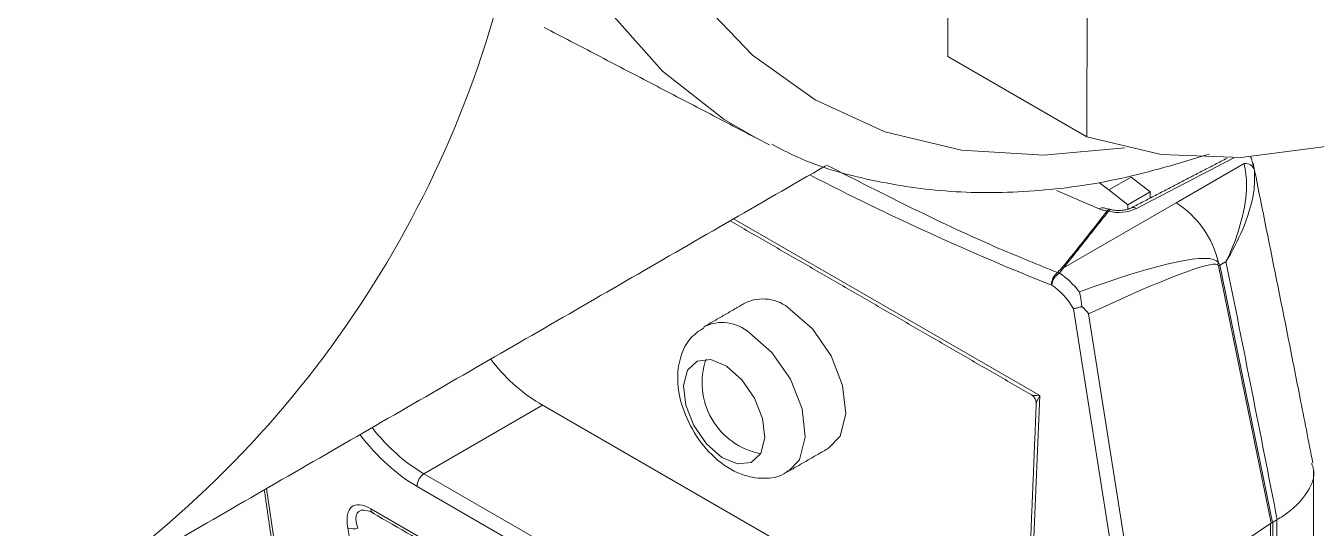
# Model space of a CAD drawing. Extents: x 12.1 to 108.7, y 1 to 80.4.
# Drawn here: x 20.969 to 22.202, y 6.266 to 6.746 of the extents above; entities that cross this region are included whole.
import ezdxf

# ---------------------------------------------------------------- set-up
doc = ezdxf.new("R2010")
doc.units = 0
doc.header["$MEASUREMENT"] = 0
doc.linetypes.add('SLD-Solid', pattern=[0])
doc.layers.get('0').update_dxf_attribs({"linetype": 'CONTINUOUS'})

msp = doc.modelspace()

# ---------------------------------------------------------------- linework, layer by layer
at = {"color": 7, "linetype": 'SLD-Solid', "lineweight": 15}
for p, q in [((21.851, 13.5378), (21.85, 6.717)), ((21.984, 13.4611), (21.9829, 6.6403)), ((21.85, 6.717), (21.9829, 6.6403)), ((21.667, 6.639), (21.6796, 6.6327)), ((22.1231, 6.6201), (22.0301, 6.5718)), ((22.0682, 6.5773), (22.1331, 6.6148)), ((22.14, 6.6195), (22.1393, 6.6209)), ((22.1403, 6.6183), (22.14, 6.6195)), ((22.0038, 6.5896), (22.025, 6.6018)), ((22.0432, 6.5877), (22.025, 6.6018)), ((21.9944, 6.5714), (21.9537, 6.589)), ((22.0038, 6.5896), (21.9948, 6.5963)), ((22.022, 6.5754), (22.0038, 6.5896)), ((22.022, 6.5754), (22.0432, 6.5877)), ((22.0432, 6.5817), (22.0432, 6.5877)), ((21.9606, 6.5152), (22.0682, 6.5773)), ((22.022, 6.5711), (22.022, 6.5754)), ((21.6452, 6.5619), (21.9378, 6.393)), ((22.0047, 6.571), (22.0048, 6.571)), ((22.159, 6.2711), (22.1086, 6.517)), ((22.1158, 6.5211), (22.1098, 6.5177)), ((22.1098, 6.5177), (22.1601, 6.2718)), ((22.0129, 6.2031), (21.9699, 6.476)), ((21.9844, 6.4712), (22.0295, 6.1851)), ((21.9378, 6.393), (21.9319, 6.2498)), ((21.3492, 6.3184), (21.4627, 6.3839)), ((21.4595, 6.3857), (21.9306, 6.1138)), ((21.3492, 6.3184), (21.8512, 6.0286)), ((21.2067, 6.2502), (21.1989, 6.3043)), ((21.8448, 6.0163), (21.3428, 6.3061)), ((21.2984, 6.2849), (21.8937, 5.9413)), ((21.2765, 6.2665), (21.2872, 6.2037)), ((22.1584, 6.2707), (22.0305, 6.1855)), ((22.1584, 6.2707), (22.159, 6.2711)), ((22.1584, 6.1691), (22.1584, 6.2707)), ((22.1601, 6.2718), (22.1606, 6.2721)), ((22.1643, 6.2743), (22.1606, 6.2721)), ((22.1606, 6.2721), (22.1606, 6.1701)), ((22.1643, 6.2743), (22.1647, 6.2745)), ((22.1643, 6.1722), (22.1643, 6.2743))]:
    msp.add_line(p, q, dxfattribs=at)
at = {"color": 7, "linetype": 'SLD-Solid', "lineweight": 15, "flags": 128}
for points in [[(21.4054, 7.1924), (21.4103, 7.0901), (21.4251, 6.9947), (21.4495, 6.9073), (21.4832, 6.829), (21.5259, 6.7606), (21.5771, 6.703), (21.6361, 6.6569), (21.667, 6.639)], [(21.4888, 7.1932), (21.4938, 7.0927), (21.5088, 6.9993), (21.5336, 6.9141), (21.568, 6.8383), (21.6113, 6.7727), (21.6632, 6.7182), (21.723, 6.6755), (21.7898, 6.6451), (21.863, 6.6274), (21.9415, 6.6226), (22.0189, 6.6299)], [(21.9829, 6.6403), (22.0538, 6.6235), (22.1303, 6.6204), (22.2113, 6.631), (22.2954, 6.6552), (22.3815, 6.6927), (22.4682, 6.7427), (22.5543, 6.8047), (22.6385, 6.8776), (22.7194, 6.9603), (22.7959, 7.0517), (22.8668, 7.1503)], [(21.736, 6.3428), (21.7469, 6.3542), (21.7525, 6.3757), (21.7494, 6.4027), (21.7383, 6.4311), (21.7207, 6.4567), (21.6993, 6.4754)], [(21.6604, 6.453), (21.6818, 6.4342), (21.6994, 6.4087), (21.7106, 6.3803), (21.7136, 6.3533), (21.708, 6.3318), (21.6972, 6.3204)], [(21.634, 6.334), (21.649, 6.3278), (21.6621, 6.3291), (21.6712, 6.3378), (21.675, 6.3526), (21.6729, 6.3711), (21.6653, 6.3907), (21.6532, 6.4082), (21.6385, 6.4211), (21.6234, 6.4274), (21.6104, 6.426), (21.6012, 6.4173), (21.5974, 6.4026), (21.5995, 6.384), (21.6072, 6.3645), (21.6193, 6.3469), (21.634, 6.334)]]:
    msp.add_lwpolyline(points, dxfattribs=at)
at = {"color": 7, "linetype": 'SLD-Solid', "lineweight": 15}
for centre, radius, start, end in [((20.4392, 7.0404), 1.0176, 301.3587, 344.9372), ((22.1342, 6.6057), 0.00912, 17.3603, 97.0252), ((22.134, 6.6172), 0.00642, 21.2778, 35.5848), ((22.0272, 6.5681), 0.00464, 51.1205, 111.4872), ((22.0172, 6.4985), 0.0939, 13.3768, 57.0836), ((21.9977, 6.5672), 0.00538, 65.2134, 127.7803), ((22.0046, 6.5682), 0.00277, 89.6592, 153.0305), ((22.0008, 6.5588), 0.0107, 75.5672, 82.824), ((22.0132, 6.6076), 0.0396, 255.7853, 295.1582), ((22.0059, 6.5682), 0.00255, 88.5968, 156.6471), ((22.0035, 6.561), 0.01, 76.1303, 83.3705), ((21.9578, 6.505), 0.0105, 74.6563, 82.4585), ((22.0675, 6.5355), 0.0438, 336.6479, 339.5475), ((22.0888, 6.554), 0.0419, 298.1941, 299.9833), ((21.963, 6.4994), 0.0139, 126.3665, 183.5123), ((21.9652, 6.4964), 0.0162, 122.2029, 172.2795), ((21.9528, 6.5005), 0.0103, 68.676, 79.0242), ((21.6732, 6.4461), 0.0393, 48.3712, 115.9329), ((21.6343, 6.4237), 0.0392, 48.3079, 116.4573), ((21.5457, 6.5276), 0.166, 216.9394, 238.7267), ((21.6844, 6.4054), 0.0693, 161.1314, 258.8633), ((21.3581, 6.3059), 0.0154, 125.4994, 179.1377), ((21.3032, 6.2847), 0.00483, 177.732, 235.0633), ((21.2816, 6.2817), 0.016, 251.4473, 286.392)]:
    msp.add_arc(centre, radius, start, end, dxfattribs=at)
for centre, major_axis, ratio, start_param, end_param in [((21.7247, 9.5037), (-1.5424, 3.0077), 0.607759, 2.437895, 2.534658), ((21.6661, 6.2962), (0.4432, 0.223), 0.106618, 0.023822, 0.745486), ((21.6854, 6.29), (0.4231, 0.2274), 0.054625, 0.036283, 0.756948), ((21.6854, 6.29), (0.4231, 0.2274), 0.054625, 6.266804, 6.319468), ((21.6661, 6.2962), (0.4432, 0.223), 0.106618, 6.254343, 6.307007), ((20.6333, 5.7608), (-1.3798, 7.3435), 0.214206, 4.742106, 4.775797), ((21.9523, 6.4614), (-0.0279, 0.0532), 0.60284, 4.987934, 5.468583), ((21.9453, 6.4578), (-0.0228, 0.0445), 0.607759, 4.812229, 5.474061), ((21.9449, 6.3966), (0.0161, 0.0019), 0.19356, 3.376122, 4.235376), ((21.9449, 6.3966), (0.0101, 0.013), 0.226706, 2.024431, 2.833274), ((21.338, 6.4132), (-0.073, 0.1137), 0.547683, 1.729324, 2.326647), ((21.3451, 6.4177), (-0.068, 0.105), 0.553584, 1.744674, 2.324014), ((21.3105, 6.2411), (-0.0294, 0.0463), 0.398661, 5.63111, 7.042636), ((21.3176, 6.2456), (-0.0309, 0.0366), 0.339059, 5.818443, 6.997092), ((21.3176, 6.2456), (-0.0309, 0.0366), 0.339059, 5.585566, 5.818443)]:
    msp.add_ellipse(centre, major_axis=major_axis, ratio=ratio, start_param=start_param, end_param=end_param, dxfattribs=at)
for points in [[(21.4643, 6.7447), (21.667, 6.639)], [(20.9688, 6.1714), (21.733, 6.6126)], [(22.1168, 6.6199), (22.0255, 6.5725)], [(22.1403, 6.6183), (22.1429, 6.6084)], [(22.0035, 6.5692), (21.9606, 6.5152)], [(21.6419, 6.56), (21.9294, 6.394)], [(21.9547, 6.5106), (21.9592, 6.5154)], [(21.9606, 6.5152), (21.9565, 6.5101)], [(21.656, 6.4814), (21.6171, 6.4589)], [(21.9344, 6.385), (21.929, 6.254)], [(21.6971, 6.3204), (21.736, 6.3428)], [(22.1995, 6.2209), (22.1995, 6.3213)], [(21.1967, 6.303), (21.2039, 6.2533)], [(21.3004, 6.2808), (21.8958, 5.9371)], [(22.1601, 6.2718), (22.159, 6.2711)]]:
    msp.add_open_spline(points, degree=1, dxfattribs=at)
for points, knots in [([(21.6816, 6.6333), (21.6896, 6.6291), (21.7193, 6.6133), (21.7766, 6.5975), (21.8523, 6.5861), (21.9322, 6.5869), (22.0148, 6.5982), (22.0714, 6.6151), (22.0995, 6.6236)], [0, 0, 0, 0, 0.06789, 0.252065, 0.436957, 0.623643, 0.812563, 1, 1, 1, 1]), ([(21.7341, 6.6133), (21.7893, 6.5851), (21.863, 6.5475), (21.9363, 6.5181), (21.9547, 6.5106)], [0, 0, 0, 0, 0.748393, 1, 1, 1, 1]), ([(22.1158, 6.5211), (22.1158, 6.5213), (22.1164, 6.5224), (22.1182, 6.5262), (22.1239, 6.5389), (22.132, 6.5627), (22.1369, 6.5927), (22.1342, 6.6081), (22.1331, 6.6148)], [0, 0, 0, 0, 0.00366, 0.034965, 0.112488, 0.381452, 0.732443, 1, 1, 1, 1]), ([(22.1987, 6.3284), (22.1946, 6.3496), (22.1759, 6.4454), (22.1566, 6.5409), (22.1416, 6.6152)], [0, 0, 0, 0, 0.22164, 1, 1, 1, 1]), ([(22.1429, 6.6084), (22.1431, 6.6026), (22.1436, 6.5877), (22.135, 6.5573), (22.1234, 6.5337), (22.1165, 6.5222), (22.1158, 6.5213), (22.1158, 6.5211)], [0, 0, 0, 0, 0.244744, 0.626729, 0.967928, 0.996144, 1, 1, 1, 1]), ([(21.9592, 6.5154), (21.962, 6.5189), (21.9767, 6.5368), (21.9908, 6.5549), (22.0022, 6.5695)], [0, 0, 0, 0, 0.194244, 1, 1, 1, 1]), ([(22.0022, 6.5695), (22.0006, 6.5697), (21.9977, 6.5701), (21.9954, 6.571), (21.9944, 6.5714)], [0, 0, 0, 0, 0.5646678, 1, 1, 1, 1]), ([(22.0048, 6.5711), (22.0039, 6.5712), (22.0017, 6.5713), (21.9999, 6.572), (21.9991, 6.5724), (21.999, 6.5725)], [0, 0, 0, 0, 0.326847, 0.893828, 1, 1, 1, 1]), ([(22.0255, 6.5725), (22.0243, 6.5719), (22.0218, 6.5708), (22.0165, 6.5699), (22.0109, 6.5698), (22.0075, 6.5704), (22.0059, 6.5707)], [0, 0, 0, 0, 0.241224, 0.49468, 0.765028, 1, 1, 1, 1]), ([(21.9781, 6.4783), (21.9777, 6.4816), (21.9772, 6.4863), (21.976, 6.4907), (21.9756, 6.492), (21.9756, 6.492)], [0, 0, 0, 0, 0.6963615, 0.9788169, 1, 1, 1, 1]), ([(21.9699, 6.476), (21.97, 6.476), (21.9704, 6.4761), (21.9716, 6.4763), (21.974, 6.4769), (21.9765, 6.4777), (21.9778, 6.4782), (21.9781, 6.4783)], [0, 0, 0, 0, 0.017181, 0.202287, 0.556603, 0.898381, 1, 1, 1, 1]), ([(21.9844, 6.4712), (21.9844, 6.4713), (21.9826, 6.4735), (21.9803, 6.4759), (21.9781, 6.4783)], [0, 0, 0, 0, 0.019973, 1, 1, 1, 1]), ([(21.6171, 6.4581), (21.6123, 6.4549), (21.6023, 6.4482), (21.5939, 6.4308), (21.5906, 6.4097), (21.5944, 6.3841), (21.6067, 6.3567), (21.6266, 6.3323), (21.6499, 6.317), (21.673, 6.313), (21.6893, 6.315), (21.6956, 6.3201), (21.6968, 6.3211)], [0, 0, 0, 0, 0.0804413, 0.1695917, 0.266365, 0.3827528, 0.5117683, 0.6420929, 0.7807643, 0.8847794, 0.9774615, 1, 1, 1, 1]), ([(21.9297, 6.3939), (21.9306, 6.3932), (21.9325, 6.3917), (21.9342, 6.3886), (21.9343, 6.3863), (21.9344, 6.3852)], [0, 0, 0, 0, 0.334107, 0.683355, 1, 1, 1, 1]), ([(22.1647, 6.2745), (22.1682, 6.2767), (22.1808, 6.2848), (22.1949, 6.3009), (22.2018, 6.3171), (22.1983, 6.3262), (22.1976, 6.3281)], [0, 0, 0, 0, 0.146222, 0.526853, 0.898713, 1, 1, 1, 1])]:
    msp.add_open_spline(points, degree=3, knots=knots, dxfattribs=at)

doc.saveas('drawing.dxf')
